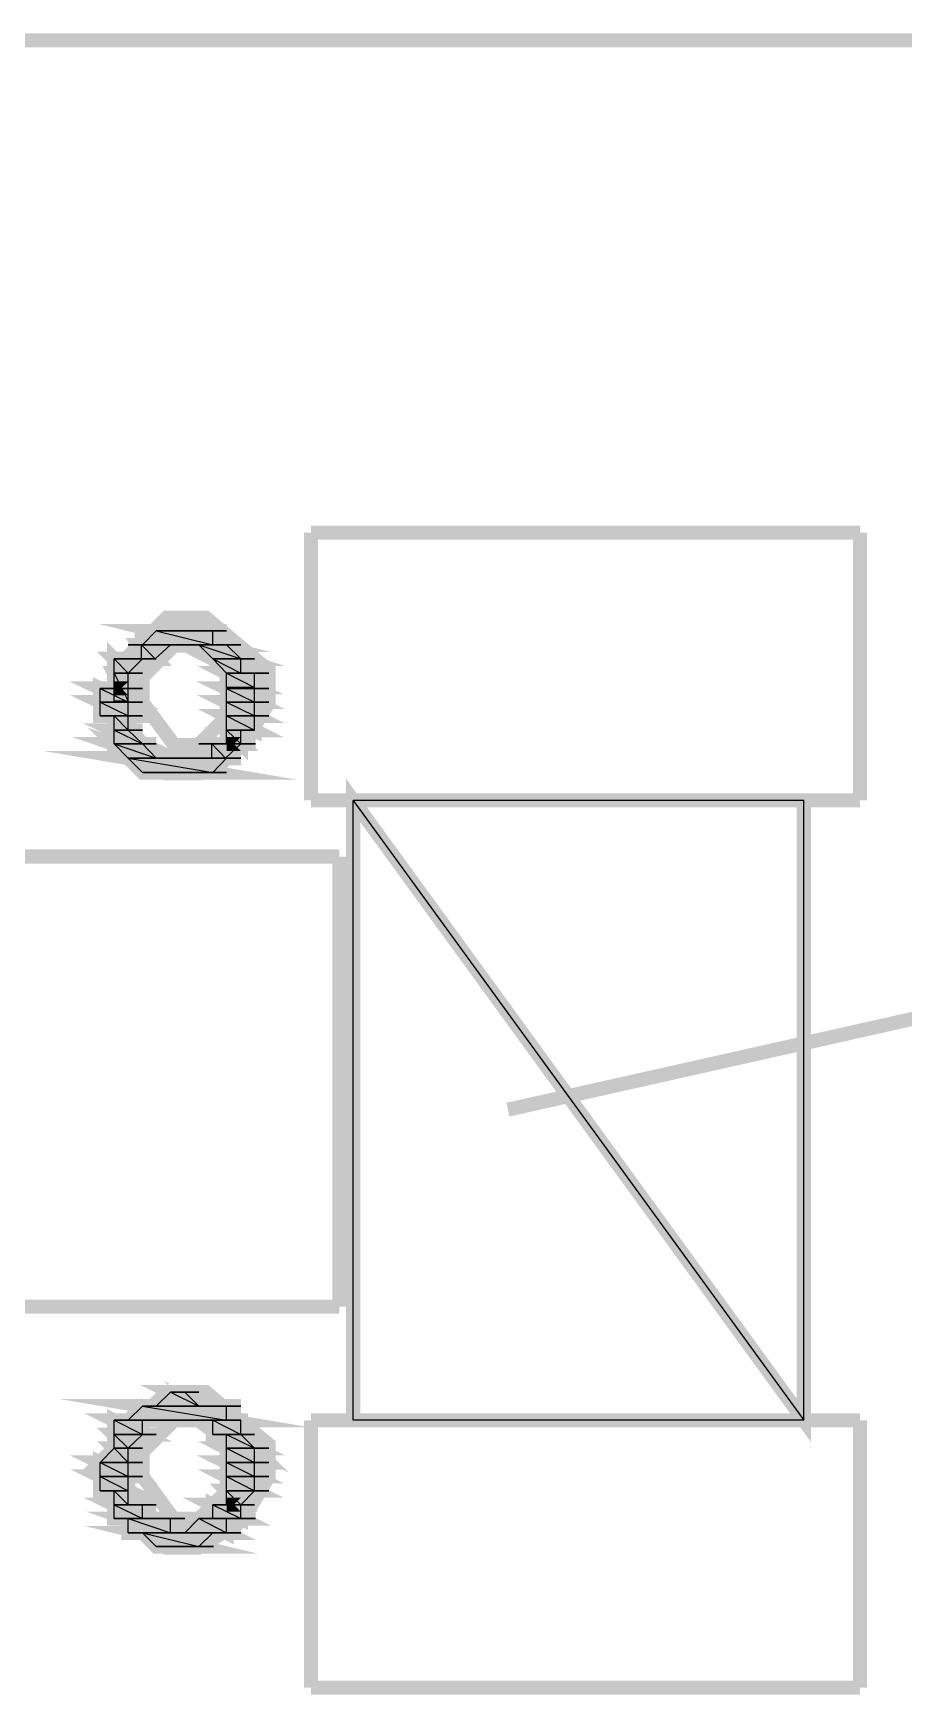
# Model space of a CAD drawing. Extents: x 0 to 210, y 0 to 297.
# Drawn here: x 100.06 to 102.68, y 246.29 to 251.29 of the extents above; entities that cross this region are included whole.
import ezdxf

# ---------------------------------------------------------------- set-up
doc = ezdxf.new("R2010")
doc.units = 0
doc.header["$MEASUREMENT"] = 0
doc.layers.add('C00-00-00-BLACK', color=7, linetype='Continuous')
doc.layers.add('CFF-00-00', color=1, linetype='Continuous')

msp = doc.modelspace()

# ---------------------------------------------------------------- linework, layer by layer
at = {"layer": 'C00-00-00-BLACK', "const_width": 0.0423}
for points in [[(95.1699, 251.272), (103.568, 251.272)], [(102.549, 249.79), (100.896, 249.79)], [(100.896, 249.79), (100.896, 248.984)], [(102.549, 248.984), (102.549, 249.79)], [(100.896, 248.984), (102.549, 248.984)], [(101.023, 247.118), (101.023, 248.984)], [(102.38, 247.118), (102.38, 248.984)], [(100.981, 248.815), (99.7507, 248.815)], [(100.981, 247.46), (100.981, 248.815)], [(99.7507, 247.46), (100.981, 247.46)], [(102.549, 247.118), (100.896, 247.118)], [(100.896, 247.118), (100.896, 246.313)], [(102.549, 246.313), (102.549, 247.118)], [(100.896, 246.313), (102.549, 246.313)]]:
    msp.add_lwpolyline(points, dxfattribs=at)
for points in [[(100.769, 249.321), (100.769, 249.375), (100.579, 249.534), (100.516, 249.534), (100.462, 249.534), (100.303, 249.375), (100.303, 249.321), (100.303, 249.258), (100.462, 249.065), (100.516, 249.065), (100.558, 249.065), (100.689, 249.146), (100.769, 249.279), (100.769, 249.321)], [(100.43, 249.494), (100.6, 249.452), (100.389, 249.452), (100.43, 249.494)], [(100.6, 249.494), (100.43, 249.494), (100.6, 249.452), (100.6, 249.494)], [(100.389, 249.452), (100.642, 249.452), (100.346, 249.452), (100.389, 249.452)], [(100.346, 249.452), (100.642, 249.452), (100.685, 249.452), (100.346, 249.452)], [(100.642, 249.452), (100.685, 249.452), (100.346, 249.452), (100.642, 249.452)], [(100.346, 249.452), (100.476, 249.452), (100.518, 249.452), (100.346, 249.452)], [(100.476, 249.452), (100.518, 249.452), (100.346, 249.452), (100.476, 249.452)], [(100.346, 249.452), (100.476, 249.452), (100.518, 249.452), (100.346, 249.452)], [(100.476, 249.452), (100.518, 249.452), (100.346, 249.452), (100.476, 249.452)], [(100.346, 249.452), (100.476, 249.452), (100.518, 249.452), (100.346, 249.452)], [(100.476, 249.452), (100.518, 249.452), (100.346, 249.452), (100.476, 249.452)], [(100.473, 249.452), (100.386, 249.452), (100.427, 249.41), (100.473, 249.452)], [(100.386, 249.452), (100.427, 249.41), (100.386, 249.41), (100.386, 249.452)], [(100.642, 249.452), (100.685, 249.452), (100.389, 249.452), (100.642, 249.452)], [(100.642, 249.452), (100.389, 249.452), (100.6, 249.452), (100.642, 249.452)], [(100.642, 249.452), (100.389, 249.452), (100.642, 249.452)], [(100.685, 249.321), (100.685, 249.355), (100.557, 249.45), (100.516, 249.45), (100.484, 249.45), (100.389, 249.355), (100.389, 249.321), (100.389, 249.279), (100.484, 249.151), (100.516, 249.151), (100.557, 249.151), (100.685, 249.279), (100.685, 249.321)], [(100.473, 249.494), (100.558, 249.494), (100.43, 249.494), (100.473, 249.494)], [(100.43, 249.494), (100.56, 249.494), (100.602, 249.494), (100.43, 249.494)], [(100.56, 249.494), (100.602, 249.494), (100.43, 249.494), (100.56, 249.494)], [(100.6, 249.494), (100.642, 249.494), (100.43, 249.494), (100.6, 249.494)], [(100.6, 249.494), (100.43, 249.494), (100.558, 249.494), (100.6, 249.494)], [(100.642, 249.452), (100.558, 249.452), (100.685, 249.41), (100.642, 249.452)], [(100.473, 249.494), (100.516, 249.494), (100.558, 249.494), (100.473, 249.494)], [(100.516, 249.494), (100.473, 249.494), (100.558, 249.494), (100.516, 249.494)], [(100.642, 249.452), (100.473, 249.452), (100.642, 249.452)], [(100.473, 249.452), (100.642, 249.452), (100.516, 249.452), (100.473, 249.452)], [(100.558, 249.452), (100.685, 249.41), (100.6, 249.41), (100.558, 249.452)], [(100.642, 249.452), (100.516, 249.452), (100.642, 249.452)], [(100.516, 249.452), (100.642, 249.452), (100.558, 249.452), (100.516, 249.452)], [(100.6, 249.41), (100.685, 249.367), (100.642, 249.367), (100.6, 249.41)], [(100.389, 249.41), (100.303, 249.41), (100.346, 249.367), (100.389, 249.41)], [(100.303, 249.41), (100.346, 249.367), (100.303, 249.367), (100.303, 249.41)], [(100.303, 249.367), (100.346, 249.283), (100.303, 249.283), (100.303, 249.367)], [(100.346, 249.41), (100.389, 249.41), (100.303, 249.41), (100.346, 249.41)], [(100.303, 249.41), (100.389, 249.41), (100.43, 249.41), (100.303, 249.41)], [(100.389, 249.41), (100.43, 249.41), (100.303, 249.41), (100.389, 249.41)], [(100.303, 249.41), (100.389, 249.41), (100.43, 249.41), (100.303, 249.41)], [(100.389, 249.41), (100.43, 249.41), (100.303, 249.41), (100.389, 249.41)], [(100.43, 249.41), (100.346, 249.41), (100.389, 249.41), (100.43, 249.41)], [(100.685, 249.41), (100.6, 249.41), (100.685, 249.367), (100.685, 249.41)], [(100.6, 249.41), (100.685, 249.41), (100.726, 249.41), (100.6, 249.41)], [(100.685, 249.41), (100.726, 249.41), (100.6, 249.41), (100.685, 249.41)], [(100.6, 249.41), (100.685, 249.41), (100.726, 249.41), (100.6, 249.41)], [(100.685, 249.41), (100.726, 249.41), (100.6, 249.41), (100.685, 249.41)], [(100.346, 249.367), (100.303, 249.367), (100.346, 249.283), (100.346, 249.367)], [(100.303, 249.367), (100.346, 249.367), (100.389, 249.367), (100.303, 249.367)], [(100.346, 249.367), (100.389, 249.367), (100.303, 249.367), (100.346, 249.367)], [(100.726, 249.367), (100.642, 249.367), (100.726, 249.324), (100.726, 249.367)], [(100.642, 249.367), (100.726, 249.324), (100.642, 249.324), (100.642, 249.367)], [(100.642, 249.367), (100.685, 249.367), (100.726, 249.367), (100.642, 249.367)], [(100.685, 249.367), (100.726, 249.367), (100.642, 249.367), (100.685, 249.367)], [(100.726, 249.367), (100.769, 249.367), (100.642, 249.367), (100.726, 249.367)], [(100.726, 249.367), (100.642, 249.367), (100.685, 249.367), (100.726, 249.367)], [(100.346, 249.321), (100.261, 249.321), (100.346, 249.28), (100.346, 249.321)], [(100.261, 249.321), (100.346, 249.28), (100.261, 249.28), (100.261, 249.321)], [(100.303, 249.321), (100.346, 249.321), (100.261, 249.321), (100.303, 249.321)], [(100.261, 249.321), (100.346, 249.321), (100.389, 249.321), (100.261, 249.321)], [(100.346, 249.321), (100.389, 249.321), (100.261, 249.321), (100.346, 249.321)], [(100.346, 249.321), (100.303, 249.321), (100.346, 249.321)], [(100.726, 249.321), (100.642, 249.321), (100.726, 249.28), (100.726, 249.321)], [(100.642, 249.321), (100.726, 249.28), (100.642, 249.28), (100.642, 249.321)], [(100.642, 249.321), (100.726, 249.321), (100.769, 249.321), (100.642, 249.321)], [(100.726, 249.321), (100.769, 249.321), (100.642, 249.321), (100.726, 249.321)], [(100.346, 249.28), (100.261, 249.28), (100.346, 249.238), (100.346, 249.28)], [(100.261, 249.28), (100.346, 249.238), (100.261, 249.238), (100.261, 249.28)], [(100.261, 249.28), (100.346, 249.28), (100.389, 249.28), (100.261, 249.28)], [(100.346, 249.28), (100.389, 249.28), (100.261, 249.28), (100.346, 249.28)], [(100.303, 249.238), (100.346, 249.195), (100.303, 249.195), (100.303, 249.238)], [(100.726, 249.28), (100.642, 249.28), (100.726, 249.238), (100.726, 249.28)], [(100.642, 249.28), (100.726, 249.238), (100.642, 249.238), (100.642, 249.28)], [(100.642, 249.28), (100.726, 249.28), (100.769, 249.28), (100.642, 249.28)], [(100.726, 249.28), (100.769, 249.28), (100.642, 249.28), (100.726, 249.28)], [(100.642, 249.238), (100.726, 249.195), (100.642, 249.195), (100.642, 249.238)], [(100.346, 249.195), (100.303, 249.195), (100.389, 249.154), (100.346, 249.195)], [(100.261, 249.238), (100.346, 249.238), (100.389, 249.238), (100.261, 249.238)], [(100.346, 249.238), (100.389, 249.238), (100.261, 249.238), (100.346, 249.238)], [(100.346, 249.238), (100.261, 249.238), (100.346, 249.238)], [(100.261, 249.238), (100.346, 249.238), (100.303, 249.238), (100.261, 249.238)], [(100.346, 249.238), (100.303, 249.238), (100.346, 249.195), (100.346, 249.238)], [(100.303, 249.195), (100.389, 249.154), (100.303, 249.154), (100.303, 249.195)], [(100.726, 249.238), (100.642, 249.238), (100.726, 249.195), (100.726, 249.238)], [(100.642, 249.238), (100.726, 249.238), (100.769, 249.238), (100.642, 249.238)], [(100.726, 249.238), (100.769, 249.238), (100.642, 249.238), (100.726, 249.238)], [(100.642, 249.238), (100.726, 249.238), (100.769, 249.238), (100.642, 249.238)], [(100.726, 249.238), (100.769, 249.238), (100.642, 249.238), (100.726, 249.238)], [(100.642, 249.195), (100.685, 249.154), (100.642, 249.154), (100.642, 249.195)], [(100.389, 249.154), (100.303, 249.154), (100.43, 249.111), (100.389, 249.154)], [(100.303, 249.154), (100.43, 249.111), (100.346, 249.111), (100.303, 249.154)], [(100.303, 249.195), (100.346, 249.195), (100.389, 249.195), (100.303, 249.195)], [(100.346, 249.195), (100.389, 249.195), (100.303, 249.195), (100.346, 249.195)], [(100.303, 249.154), (100.389, 249.154), (100.43, 249.154), (100.303, 249.154)], [(100.389, 249.154), (100.43, 249.154), (100.303, 249.154), (100.389, 249.154)], [(100.303, 249.154), (100.389, 249.154), (100.43, 249.154), (100.303, 249.154)], [(100.389, 249.154), (100.43, 249.154), (100.303, 249.154), (100.389, 249.154)], [(100.6, 249.154), (100.685, 249.154), (100.558, 249.154), (100.6, 249.154)], [(100.558, 249.154), (100.688, 249.154), (100.729, 249.154), (100.558, 249.154)], [(100.688, 249.154), (100.729, 249.154), (100.558, 249.154), (100.688, 249.154)], [(100.685, 249.154), (100.597, 249.154), (100.639, 249.111), (100.685, 249.154)], [(100.597, 249.154), (100.639, 249.111), (100.597, 249.111), (100.597, 249.154)], [(100.642, 249.154), (100.685, 249.154), (100.6, 249.154), (100.642, 249.154)], [(100.6, 249.154), (100.685, 249.154), (100.726, 249.154), (100.6, 249.154)], [(100.685, 249.154), (100.726, 249.154), (100.6, 249.154), (100.685, 249.154)], [(100.685, 249.154), (100.6, 249.154), (100.685, 249.154)], [(100.685, 249.195), (100.642, 249.195), (100.685, 249.154), (100.685, 249.195)], [(100.685, 249.195), (100.726, 249.195), (100.642, 249.195), (100.685, 249.195)], [(100.685, 249.195), (100.642, 249.195), (100.726, 249.195), (100.685, 249.195)], [(100.685, 249.154), (100.642, 249.154), (100.685, 249.154)], [(100.642, 249.111), (100.346, 249.111), (100.6, 249.068), (100.642, 249.111)], [(100.346, 249.111), (100.6, 249.068), (100.389, 249.068), (100.346, 249.111)], [(100.346, 249.111), (100.43, 249.111), (100.473, 249.111), (100.346, 249.111)], [(100.43, 249.111), (100.473, 249.111), (100.346, 249.111), (100.43, 249.111)], [(100.473, 249.111), (100.516, 249.111), (100.346, 249.111), (100.473, 249.111)], [(100.473, 249.111), (100.346, 249.111), (100.43, 249.111), (100.473, 249.111)], [(100.346, 249.111), (100.476, 249.111), (100.518, 249.111), (100.346, 249.111)], [(100.476, 249.111), (100.518, 249.111), (100.346, 249.111), (100.476, 249.111)], [(100.346, 249.111), (100.642, 249.111), (100.685, 249.111), (100.346, 249.111)], [(100.642, 249.111), (100.685, 249.111), (100.346, 249.111), (100.642, 249.111)], [(100.346, 249.111), (100.642, 249.111), (100.685, 249.111), (100.346, 249.111)], [(100.642, 249.111), (100.685, 249.111), (100.346, 249.111), (100.642, 249.111)], [(100.516, 249.111), (100.642, 249.111), (100.473, 249.111), (100.516, 249.111)], [(100.558, 249.111), (100.642, 249.111), (100.516, 249.111), (100.558, 249.111)], [(100.642, 249.111), (100.516, 249.111), (100.642, 249.111)], [(100.642, 249.111), (100.558, 249.111), (100.642, 249.111)], [(100.389, 249.068), (100.6, 249.068), (100.642, 249.068), (100.389, 249.068)], [(100.6, 249.068), (100.642, 249.068), (100.389, 249.068), (100.6, 249.068)], [(100.6, 249.068), (100.389, 249.068), (100.558, 249.068), (100.6, 249.068)], [(100.389, 249.068), (100.558, 249.068), (100.43, 249.068), (100.389, 249.068)], [(100.43, 249.068), (100.56, 249.068), (100.602, 249.068), (100.43, 249.068)], [(100.56, 249.068), (100.602, 249.068), (100.43, 249.068), (100.56, 249.068)], [(100.516, 249.068), (100.473, 249.068), (100.43, 249.068), (100.516, 249.068)], [(100.43, 249.068), (100.558, 249.068), (100.516, 249.068), (100.43, 249.068)], [(100.516, 249.068), (100.558, 249.068), (100.473, 249.068), (100.516, 249.068)], [(101.023, 248.984), (102.38, 247.118), (101.023, 247.118), (101.023, 248.984)], [(102.38, 248.984), (101.023, 248.984), (102.38, 247.118), (102.38, 248.984)], [(100.769, 246.991), (100.769, 247.045), (100.579, 247.203), (100.516, 247.203), (100.462, 247.203), (100.303, 247.045), (100.303, 246.991), (100.303, 246.928), (100.462, 246.735), (100.516, 246.735), (100.558, 246.735), (100.689, 246.816), (100.769, 246.949), (100.769, 246.991)], [(100.473, 247.203), (100.558, 247.161), (100.43, 247.161), (100.473, 247.203)], [(100.516, 247.203), (100.473, 247.203), (100.558, 247.161), (100.516, 247.203)], [(100.473, 247.203), (100.516, 247.203), (100.558, 247.203), (100.473, 247.203)], [(100.642, 247.161), (100.389, 247.161), (100.642, 247.118), (100.642, 247.161)], [(100.389, 247.161), (100.642, 247.118), (100.346, 247.118), (100.389, 247.161)], [(100.43, 247.161), (100.6, 247.161), (100.389, 247.161), (100.43, 247.161)], [(100.642, 247.161), (100.685, 247.161), (100.389, 247.161), (100.642, 247.161)], [(100.642, 247.161), (100.389, 247.161), (100.6, 247.161), (100.642, 247.161)], [(100.43, 247.161), (100.56, 247.161), (100.602, 247.161), (100.43, 247.161)], [(100.56, 247.161), (100.602, 247.161), (100.43, 247.161), (100.56, 247.161)], [(100.6, 247.161), (100.642, 247.161), (100.43, 247.161), (100.6, 247.161)], [(100.6, 247.161), (100.43, 247.161), (100.558, 247.161), (100.6, 247.161)], [(100.6, 247.161), (100.43, 247.161), (100.6, 247.161)], [(100.389, 247.118), (100.303, 247.118), (100.389, 247.075), (100.389, 247.118)], [(100.303, 247.118), (100.389, 247.075), (100.303, 247.075), (100.303, 247.118)], [(100.346, 247.118), (100.389, 247.118), (100.303, 247.118), (100.346, 247.118)], [(100.303, 247.075), (100.346, 247.034), (100.303, 247.034), (100.303, 247.075)], [(100.346, 247.118), (100.642, 247.118), (100.685, 247.118), (100.346, 247.118)], [(100.642, 247.118), (100.685, 247.118), (100.346, 247.118), (100.642, 247.118)], [(100.346, 247.118), (100.476, 247.118), (100.518, 247.118), (100.346, 247.118)], [(100.476, 247.118), (100.518, 247.118), (100.346, 247.118), (100.476, 247.118)], [(100.346, 247.118), (100.476, 247.118), (100.518, 247.118), (100.346, 247.118)], [(100.476, 247.118), (100.518, 247.118), (100.346, 247.118), (100.476, 247.118)], [(100.43, 247.118), (100.473, 247.118), (100.346, 247.118), (100.43, 247.118)], [(100.43, 247.118), (100.346, 247.118), (100.473, 247.118), (100.43, 247.118)], [(100.43, 247.118), (100.346, 247.118), (100.389, 247.118), (100.43, 247.118)], [(100.685, 246.991), (100.685, 247.023), (100.557, 247.118), (100.516, 247.118), (100.484, 247.118), (100.389, 247.023), (100.389, 246.991), (100.389, 246.949), (100.484, 246.819), (100.516, 246.819), (100.557, 246.819), (100.685, 246.949), (100.685, 246.991)], [(100.642, 247.118), (100.473, 247.118), (100.642, 247.118)], [(100.473, 247.118), (100.642, 247.118), (100.516, 247.118), (100.473, 247.118)], [(100.642, 247.118), (100.516, 247.118), (100.642, 247.118)], [(100.516, 247.118), (100.642, 247.118), (100.558, 247.118), (100.516, 247.118)], [(100.685, 247.118), (100.6, 247.118), (100.685, 247.075), (100.685, 247.118)], [(100.642, 247.118), (100.558, 247.118), (100.685, 247.118), (100.642, 247.118)], [(100.558, 247.118), (100.685, 247.118), (100.6, 247.118), (100.558, 247.118)], [(100.6, 247.118), (100.685, 247.075), (100.6, 247.075), (100.6, 247.118)], [(100.389, 247.075), (100.303, 247.075), (100.346, 247.034), (100.389, 247.075)], [(100.303, 247.075), (100.389, 247.075), (100.43, 247.075), (100.303, 247.075)], [(100.389, 247.075), (100.43, 247.075), (100.303, 247.075), (100.389, 247.075)], [(100.685, 247.075), (100.642, 247.075), (100.726, 247.034), (100.685, 247.075)], [(100.6, 247.075), (100.685, 247.075), (100.726, 247.075), (100.6, 247.075)], [(100.685, 247.075), (100.726, 247.075), (100.6, 247.075), (100.685, 247.075)], [(100.685, 247.075), (100.6, 247.075), (100.685, 247.075)], [(100.6, 247.075), (100.685, 247.075), (100.642, 247.075), (100.6, 247.075)], [(100.642, 247.075), (100.726, 247.034), (100.642, 247.034), (100.642, 247.075)], [(100.642, 247.075), (100.685, 247.075), (100.726, 247.075), (100.642, 247.075)], [(100.685, 247.075), (100.726, 247.075), (100.642, 247.075), (100.685, 247.075)], [(100.642, 247.034), (100.726, 246.991), (100.642, 246.991), (100.642, 247.034)], [(100.303, 247.034), (100.346, 246.991), (100.261, 246.991), (100.303, 247.034)], [(100.261, 246.991), (100.346, 246.949), (100.261, 246.949), (100.261, 246.991)], [(100.346, 247.034), (100.303, 247.034), (100.346, 246.991), (100.346, 247.034)], [(100.303, 247.034), (100.346, 247.034), (100.389, 247.034), (100.303, 247.034)], [(100.346, 247.034), (100.389, 247.034), (100.303, 247.034), (100.346, 247.034)], [(100.303, 247.034), (100.346, 247.034), (100.389, 247.034), (100.303, 247.034)], [(100.346, 247.034), (100.389, 247.034), (100.303, 247.034), (100.346, 247.034)], [(100.726, 247.034), (100.642, 247.034), (100.726, 246.991), (100.726, 247.034)], [(100.642, 247.034), (100.726, 247.034), (100.769, 247.034), (100.642, 247.034)], [(100.726, 247.034), (100.769, 247.034), (100.642, 247.034), (100.726, 247.034)], [(100.642, 246.991), (100.726, 246.949), (100.642, 246.949), (100.642, 246.991)], [(100.346, 246.991), (100.261, 246.991), (100.346, 246.949), (100.346, 246.991)], [(100.346, 246.949), (100.261, 246.949), (100.346, 246.906), (100.346, 246.949)], [(100.261, 246.991), (100.346, 246.991), (100.389, 246.991), (100.261, 246.991)], [(100.346, 246.991), (100.389, 246.991), (100.261, 246.991), (100.346, 246.991)], [(100.261, 246.949), (100.346, 246.906), (100.261, 246.906), (100.261, 246.949)], [(100.261, 246.949), (100.346, 246.949), (100.389, 246.949), (100.261, 246.949)], [(100.346, 246.949), (100.389, 246.949), (100.261, 246.949), (100.346, 246.949)], [(100.261, 246.949), (100.346, 246.949), (100.389, 246.949), (100.261, 246.949)], [(100.346, 246.949), (100.389, 246.949), (100.261, 246.949), (100.346, 246.949)], [(100.726, 246.991), (100.642, 246.991), (100.726, 246.949), (100.726, 246.991)], [(100.726, 246.949), (100.642, 246.949), (100.726, 246.906), (100.726, 246.949)], [(100.642, 246.991), (100.726, 246.991), (100.769, 246.991), (100.642, 246.991)], [(100.726, 246.991), (100.769, 246.991), (100.642, 246.991), (100.726, 246.991)], [(100.642, 246.991), (100.726, 246.991), (100.769, 246.991), (100.642, 246.991)], [(100.726, 246.991), (100.769, 246.991), (100.642, 246.991), (100.726, 246.991)], [(100.642, 246.949), (100.726, 246.906), (100.642, 246.906), (100.642, 246.949)], [(100.642, 246.949), (100.726, 246.949), (100.769, 246.949), (100.642, 246.949)], [(100.726, 246.949), (100.769, 246.949), (100.642, 246.949), (100.726, 246.949)], [(100.346, 246.906), (100.261, 246.906), (100.346, 246.906)], [(100.261, 246.906), (100.346, 246.906), (100.303, 246.906), (100.261, 246.906)], [(100.346, 246.906), (100.303, 246.906), (100.346, 246.864), (100.346, 246.906)], [(100.303, 246.906), (100.346, 246.864), (100.303, 246.864), (100.303, 246.906)], [(100.726, 246.906), (100.642, 246.906), (100.685, 246.864), (100.726, 246.906)], [(100.642, 246.906), (100.685, 246.864), (100.642, 246.864), (100.642, 246.906)], [(100.642, 246.906), (100.726, 246.906), (100.769, 246.906), (100.642, 246.906)], [(100.726, 246.906), (100.769, 246.906), (100.642, 246.906), (100.726, 246.906)], [(100.389, 246.864), (100.303, 246.864), (100.389, 246.822), (100.389, 246.864)], [(100.303, 246.864), (100.389, 246.822), (100.303, 246.822), (100.303, 246.864)], [(100.303, 246.864), (100.346, 246.864), (100.389, 246.864), (100.303, 246.864)], [(100.346, 246.864), (100.389, 246.864), (100.303, 246.864), (100.346, 246.864)], [(100.389, 246.864), (100.43, 246.864), (100.303, 246.864), (100.389, 246.864)], [(100.389, 246.864), (100.303, 246.864), (100.346, 246.864), (100.389, 246.864)], [(100.303, 246.864), (100.389, 246.864), (100.43, 246.864), (100.303, 246.864)], [(100.389, 246.864), (100.43, 246.864), (100.303, 246.864), (100.389, 246.864)], [(100.685, 246.864), (100.6, 246.864), (100.685, 246.822), (100.685, 246.864)], [(100.6, 246.864), (100.685, 246.822), (100.6, 246.822), (100.6, 246.864)], [(100.642, 246.864), (100.685, 246.864), (100.6, 246.864), (100.642, 246.864)], [(100.642, 246.864), (100.685, 246.864), (100.726, 246.864), (100.642, 246.864)], [(100.685, 246.864), (100.726, 246.864), (100.642, 246.864), (100.685, 246.864)], [(100.685, 246.864), (100.642, 246.864), (100.685, 246.864)], [(100.473, 246.822), (100.346, 246.822), (100.473, 246.779), (100.473, 246.822)], [(100.389, 246.822), (100.303, 246.822), (100.43, 246.822), (100.389, 246.822)], [(100.303, 246.822), (100.43, 246.822), (100.346, 246.822), (100.303, 246.822)], [(100.389, 246.779), (100.558, 246.738), (100.43, 246.738), (100.389, 246.779)], [(100.346, 246.822), (100.473, 246.779), (100.346, 246.779), (100.346, 246.822)], [(100.346, 246.822), (100.43, 246.822), (100.473, 246.822), (100.346, 246.822)], [(100.43, 246.822), (100.473, 246.822), (100.346, 246.822), (100.43, 246.822)], [(100.473, 246.822), (100.516, 246.822), (100.346, 246.822), (100.473, 246.822)], [(100.473, 246.822), (100.346, 246.822), (100.43, 246.822), (100.473, 246.822)], [(100.558, 246.822), (100.642, 246.779), (100.516, 246.779), (100.558, 246.822)], [(100.642, 246.822), (100.558, 246.822), (100.642, 246.779), (100.642, 246.822)], [(100.6, 246.822), (100.685, 246.822), (100.558, 246.822), (100.6, 246.822)], [(100.558, 246.822), (100.688, 246.822), (100.729, 246.822), (100.558, 246.822)], [(100.688, 246.822), (100.729, 246.822), (100.558, 246.822), (100.688, 246.822)], [(100.642, 246.822), (100.685, 246.822), (100.558, 246.822), (100.642, 246.822)], [(100.642, 246.822), (100.558, 246.822), (100.685, 246.822), (100.642, 246.822)], [(100.685, 246.822), (100.6, 246.822), (100.685, 246.822)], [(100.6, 246.779), (100.389, 246.779), (100.558, 246.738), (100.6, 246.779)], [(100.346, 246.779), (100.476, 246.779), (100.518, 246.779), (100.346, 246.779)], [(100.476, 246.779), (100.518, 246.779), (100.346, 246.779), (100.476, 246.779)], [(100.346, 246.779), (100.642, 246.779), (100.685, 246.779), (100.346, 246.779)], [(100.642, 246.779), (100.685, 246.779), (100.346, 246.779), (100.642, 246.779)], [(100.346, 246.779), (100.642, 246.779), (100.685, 246.779), (100.346, 246.779)], [(100.642, 246.779), (100.685, 246.779), (100.346, 246.779), (100.642, 246.779)], [(100.642, 246.779), (100.346, 246.779), (100.6, 246.779), (100.642, 246.779)], [(100.346, 246.779), (100.6, 246.779), (100.389, 246.779), (100.346, 246.779)], [(100.389, 246.779), (100.6, 246.779), (100.642, 246.779), (100.389, 246.779)], [(100.6, 246.779), (100.642, 246.779), (100.389, 246.779), (100.6, 246.779)], [(100.516, 246.779), (100.642, 246.779), (100.473, 246.779), (100.516, 246.779)], [(100.642, 246.779), (100.516, 246.779), (100.642, 246.779)], [(100.43, 246.738), (100.56, 246.738), (100.602, 246.738), (100.43, 246.738)], [(100.56, 246.738), (100.602, 246.738), (100.43, 246.738), (100.56, 246.738)], [(100.516, 246.738), (100.473, 246.738), (100.43, 246.738), (100.516, 246.738)], [(100.43, 246.738), (100.558, 246.738), (100.516, 246.738), (100.43, 246.738)], [(100.516, 246.738), (100.558, 246.738), (100.473, 246.738), (100.516, 246.738)]]:
    msp.add_lwpolyline(points, close=True, dxfattribs=at)
at = {"layer": 'C00-00-00-BLACK'}
for points in [[(100.43, 249.494), (100.6, 249.452), (100.389, 249.452), (100.43, 249.494)], [(100.473, 249.494), (100.558, 249.494), (100.43, 249.494), (100.473, 249.494)], [(100.43, 249.494), (100.56, 249.494), (100.602, 249.494), (100.43, 249.494)], [(100.56, 249.494), (100.602, 249.494), (100.43, 249.494), (100.56, 249.494)], [(100.6, 249.494), (100.642, 249.494), (100.43, 249.494), (100.6, 249.494)], [(100.6, 249.494), (100.43, 249.494), (100.558, 249.494), (100.6, 249.494)], [(100.6, 249.494), (100.43, 249.494), (100.6, 249.452), (100.6, 249.494)], [(100.473, 249.494), (100.516, 249.494), (100.558, 249.494), (100.473, 249.494)], [(100.516, 249.494), (100.473, 249.494), (100.558, 249.494), (100.516, 249.494)], [(100.389, 249.452), (100.642, 249.452), (100.346, 249.452), (100.389, 249.452)], [(100.346, 249.452), (100.642, 249.452), (100.685, 249.452), (100.346, 249.452)], [(100.642, 249.452), (100.685, 249.452), (100.346, 249.452), (100.642, 249.452)], [(100.346, 249.452), (100.476, 249.452), (100.518, 249.452), (100.346, 249.452)], [(100.476, 249.452), (100.518, 249.452), (100.346, 249.452), (100.476, 249.452)], [(100.346, 249.452), (100.476, 249.452), (100.518, 249.452), (100.346, 249.452)], [(100.476, 249.452), (100.518, 249.452), (100.346, 249.452), (100.476, 249.452)], [(100.346, 249.452), (100.476, 249.452), (100.518, 249.452), (100.346, 249.452)], [(100.476, 249.452), (100.518, 249.452), (100.346, 249.452), (100.476, 249.452)], [(100.473, 249.452), (100.386, 249.452), (100.427, 249.41), (100.473, 249.452)], [(100.386, 249.452), (100.427, 249.41), (100.386, 249.41), (100.386, 249.452)], [(100.642, 249.452), (100.685, 249.452), (100.389, 249.452), (100.642, 249.452)], [(100.642, 249.452), (100.389, 249.452), (100.6, 249.452), (100.642, 249.452)], [(100.642, 249.452), (100.389, 249.452), (100.642, 249.452)], [(100.642, 249.452), (100.473, 249.452), (100.642, 249.452)], [(100.473, 249.452), (100.642, 249.452), (100.516, 249.452), (100.473, 249.452)], [(100.642, 249.452), (100.516, 249.452), (100.642, 249.452)], [(100.516, 249.452), (100.642, 249.452), (100.558, 249.452), (100.516, 249.452)], [(100.642, 249.452), (100.558, 249.452), (100.685, 249.41), (100.642, 249.452)], [(100.558, 249.452), (100.685, 249.41), (100.6, 249.41), (100.558, 249.452)], [(100.346, 249.41), (100.389, 249.41), (100.303, 249.41), (100.346, 249.41)], [(100.303, 249.41), (100.389, 249.41), (100.43, 249.41), (100.303, 249.41)], [(100.389, 249.41), (100.43, 249.41), (100.303, 249.41), (100.389, 249.41)], [(100.303, 249.41), (100.389, 249.41), (100.43, 249.41), (100.303, 249.41)], [(100.389, 249.41), (100.43, 249.41), (100.303, 249.41), (100.389, 249.41)], [(100.389, 249.41), (100.303, 249.41), (100.346, 249.367), (100.389, 249.41)], [(100.303, 249.41), (100.346, 249.367), (100.303, 249.367), (100.303, 249.41)], [(100.303, 249.367), (100.346, 249.367), (100.389, 249.367), (100.303, 249.367)], [(100.346, 249.367), (100.389, 249.367), (100.303, 249.367), (100.346, 249.367)], [(100.346, 249.367), (100.303, 249.367), (100.346, 249.283), (100.346, 249.367)], [(100.303, 249.367), (100.346, 249.283), (100.303, 249.283), (100.303, 249.367)], [(100.43, 249.41), (100.346, 249.41), (100.389, 249.41), (100.43, 249.41)], [(100.6, 249.41), (100.685, 249.41), (100.726, 249.41), (100.6, 249.41)], [(100.685, 249.41), (100.726, 249.41), (100.6, 249.41), (100.685, 249.41)], [(100.6, 249.41), (100.685, 249.41), (100.726, 249.41), (100.6, 249.41)], [(100.685, 249.41), (100.726, 249.41), (100.6, 249.41), (100.685, 249.41)], [(100.685, 249.41), (100.6, 249.41), (100.685, 249.367), (100.685, 249.41)], [(100.6, 249.41), (100.685, 249.367), (100.642, 249.367), (100.6, 249.41)], [(100.642, 249.367), (100.685, 249.367), (100.726, 249.367), (100.642, 249.367)], [(100.685, 249.367), (100.726, 249.367), (100.642, 249.367), (100.685, 249.367)], [(100.726, 249.367), (100.769, 249.367), (100.642, 249.367), (100.726, 249.367)], [(100.726, 249.367), (100.642, 249.367), (100.685, 249.367), (100.726, 249.367)], [(100.726, 249.367), (100.642, 249.367), (100.726, 249.324), (100.726, 249.367)], [(100.642, 249.367), (100.726, 249.324), (100.642, 249.324), (100.642, 249.367)], [(100.303, 249.321), (100.346, 249.321), (100.261, 249.321), (100.303, 249.321)], [(100.261, 249.321), (100.346, 249.321), (100.389, 249.321), (100.261, 249.321)], [(100.346, 249.321), (100.389, 249.321), (100.261, 249.321), (100.346, 249.321)], [(100.346, 249.321), (100.261, 249.321), (100.346, 249.28), (100.346, 249.321)], [(100.261, 249.321), (100.346, 249.28), (100.261, 249.28), (100.261, 249.321)], [(100.346, 249.321), (100.303, 249.321), (100.346, 249.321)], [(100.642, 249.321), (100.726, 249.321), (100.769, 249.321), (100.642, 249.321)], [(100.726, 249.321), (100.769, 249.321), (100.642, 249.321), (100.726, 249.321)], [(100.726, 249.321), (100.642, 249.321), (100.726, 249.28), (100.726, 249.321)], [(100.642, 249.321), (100.726, 249.28), (100.642, 249.28), (100.642, 249.321)], [(100.261, 249.28), (100.346, 249.28), (100.389, 249.28), (100.261, 249.28)], [(100.346, 249.28), (100.389, 249.28), (100.261, 249.28), (100.346, 249.28)], [(100.346, 249.28), (100.261, 249.28), (100.346, 249.238), (100.346, 249.28)], [(100.261, 249.28), (100.346, 249.238), (100.261, 249.238), (100.261, 249.28)], [(100.642, 249.28), (100.726, 249.28), (100.769, 249.28), (100.642, 249.28)], [(100.726, 249.28), (100.769, 249.28), (100.642, 249.28), (100.726, 249.28)], [(100.726, 249.28), (100.642, 249.28), (100.726, 249.238), (100.726, 249.28)], [(100.642, 249.28), (100.726, 249.238), (100.642, 249.238), (100.642, 249.28)], [(100.261, 249.238), (100.346, 249.238), (100.389, 249.238), (100.261, 249.238)], [(100.346, 249.238), (100.389, 249.238), (100.261, 249.238), (100.346, 249.238)], [(100.346, 249.238), (100.261, 249.238), (100.346, 249.238)], [(100.261, 249.238), (100.346, 249.238), (100.303, 249.238), (100.261, 249.238)], [(100.346, 249.238), (100.303, 249.238), (100.346, 249.195), (100.346, 249.238)], [(100.303, 249.238), (100.346, 249.195), (100.303, 249.195), (100.303, 249.238)], [(100.642, 249.238), (100.726, 249.238), (100.769, 249.238), (100.642, 249.238)], [(100.726, 249.238), (100.769, 249.238), (100.642, 249.238), (100.726, 249.238)], [(100.642, 249.238), (100.726, 249.238), (100.769, 249.238), (100.642, 249.238)], [(100.726, 249.238), (100.769, 249.238), (100.642, 249.238), (100.726, 249.238)], [(100.726, 249.238), (100.642, 249.238), (100.726, 249.195), (100.726, 249.238)], [(100.642, 249.238), (100.726, 249.195), (100.642, 249.195), (100.642, 249.238)], [(100.303, 249.195), (100.346, 249.195), (100.389, 249.195), (100.303, 249.195)], [(100.346, 249.195), (100.389, 249.195), (100.303, 249.195), (100.346, 249.195)], [(100.346, 249.195), (100.303, 249.195), (100.389, 249.154), (100.346, 249.195)], [(100.303, 249.195), (100.389, 249.154), (100.303, 249.154), (100.303, 249.195)], [(100.685, 249.195), (100.726, 249.195), (100.642, 249.195), (100.685, 249.195)], [(100.685, 249.195), (100.642, 249.195), (100.726, 249.195), (100.685, 249.195)], [(100.685, 249.195), (100.642, 249.195), (100.685, 249.154), (100.685, 249.195)], [(100.642, 249.195), (100.685, 249.154), (100.642, 249.154), (100.642, 249.195)], [(100.303, 249.154), (100.389, 249.154), (100.43, 249.154), (100.303, 249.154)], [(100.389, 249.154), (100.43, 249.154), (100.303, 249.154), (100.389, 249.154)], [(100.303, 249.154), (100.389, 249.154), (100.43, 249.154), (100.303, 249.154)], [(100.389, 249.154), (100.43, 249.154), (100.303, 249.154), (100.389, 249.154)], [(100.389, 249.154), (100.303, 249.154), (100.43, 249.111), (100.389, 249.154)], [(100.303, 249.154), (100.43, 249.111), (100.346, 249.111), (100.303, 249.154)], [(100.6, 249.154), (100.685, 249.154), (100.558, 249.154), (100.6, 249.154)], [(100.558, 249.154), (100.688, 249.154), (100.729, 249.154), (100.558, 249.154)], [(100.688, 249.154), (100.729, 249.154), (100.558, 249.154), (100.688, 249.154)], [(100.685, 249.154), (100.597, 249.154), (100.639, 249.111), (100.685, 249.154)], [(100.597, 249.154), (100.639, 249.111), (100.597, 249.111), (100.597, 249.154)], [(100.642, 249.154), (100.685, 249.154), (100.6, 249.154), (100.642, 249.154)], [(100.6, 249.154), (100.685, 249.154), (100.726, 249.154), (100.6, 249.154)], [(100.685, 249.154), (100.726, 249.154), (100.6, 249.154), (100.685, 249.154)], [(100.685, 249.154), (100.6, 249.154), (100.685, 249.154)], [(100.685, 249.154), (100.642, 249.154), (100.685, 249.154)], [(100.346, 249.111), (100.43, 249.111), (100.473, 249.111), (100.346, 249.111)], [(100.43, 249.111), (100.473, 249.111), (100.346, 249.111), (100.43, 249.111)], [(100.473, 249.111), (100.516, 249.111), (100.346, 249.111), (100.473, 249.111)], [(100.473, 249.111), (100.346, 249.111), (100.43, 249.111), (100.473, 249.111)], [(100.346, 249.111), (100.476, 249.111), (100.518, 249.111), (100.346, 249.111)], [(100.476, 249.111), (100.518, 249.111), (100.346, 249.111), (100.476, 249.111)], [(100.346, 249.111), (100.642, 249.111), (100.685, 249.111), (100.346, 249.111)], [(100.642, 249.111), (100.685, 249.111), (100.346, 249.111), (100.642, 249.111)], [(100.346, 249.111), (100.642, 249.111), (100.685, 249.111), (100.346, 249.111)], [(100.642, 249.111), (100.685, 249.111), (100.346, 249.111), (100.642, 249.111)], [(100.642, 249.111), (100.346, 249.111), (100.6, 249.068), (100.642, 249.111)], [(100.346, 249.111), (100.6, 249.068), (100.389, 249.068), (100.346, 249.111)], [(100.389, 249.068), (100.6, 249.068), (100.642, 249.068), (100.389, 249.068)], [(100.6, 249.068), (100.642, 249.068), (100.389, 249.068), (100.6, 249.068)], [(100.6, 249.068), (100.389, 249.068), (100.558, 249.068), (100.6, 249.068)], [(100.389, 249.068), (100.558, 249.068), (100.43, 249.068), (100.389, 249.068)], [(100.43, 249.068), (100.56, 249.068), (100.602, 249.068), (100.43, 249.068)], [(100.56, 249.068), (100.602, 249.068), (100.43, 249.068), (100.56, 249.068)], [(100.516, 249.068), (100.473, 249.068), (100.43, 249.068), (100.516, 249.068)], [(100.43, 249.068), (100.558, 249.068), (100.516, 249.068), (100.43, 249.068)], [(100.516, 249.111), (100.642, 249.111), (100.473, 249.111), (100.516, 249.111)], [(100.516, 249.068), (100.558, 249.068), (100.473, 249.068), (100.516, 249.068)], [(100.558, 249.111), (100.642, 249.111), (100.516, 249.111), (100.558, 249.111)], [(100.642, 249.111), (100.516, 249.111), (100.642, 249.111)], [(100.642, 249.111), (100.558, 249.111), (100.642, 249.111)], [(102.38, 248.984), (101.023, 248.984), (102.38, 247.118), (102.38, 248.984)], [(101.023, 248.984), (102.38, 247.118), (101.023, 247.118), (101.023, 248.984)], [(100.473, 247.203), (100.558, 247.161), (100.43, 247.161), (100.473, 247.203)], [(100.473, 247.203), (100.516, 247.203), (100.558, 247.203), (100.473, 247.203)], [(100.516, 247.203), (100.473, 247.203), (100.558, 247.161), (100.516, 247.203)], [(100.346, 247.118), (100.389, 247.118), (100.303, 247.118), (100.346, 247.118)], [(100.389, 247.118), (100.303, 247.118), (100.389, 247.075), (100.389, 247.118)], [(100.303, 247.118), (100.389, 247.075), (100.303, 247.075), (100.303, 247.118)], [(100.389, 247.161), (100.642, 247.118), (100.346, 247.118), (100.389, 247.161)], [(100.346, 247.118), (100.642, 247.118), (100.685, 247.118), (100.346, 247.118)], [(100.642, 247.118), (100.685, 247.118), (100.346, 247.118), (100.642, 247.118)], [(100.346, 247.118), (100.476, 247.118), (100.518, 247.118), (100.346, 247.118)], [(100.476, 247.118), (100.518, 247.118), (100.346, 247.118), (100.476, 247.118)], [(100.346, 247.118), (100.476, 247.118), (100.518, 247.118), (100.346, 247.118)], [(100.476, 247.118), (100.518, 247.118), (100.346, 247.118), (100.476, 247.118)], [(100.43, 247.118), (100.473, 247.118), (100.346, 247.118), (100.43, 247.118)], [(100.43, 247.118), (100.346, 247.118), (100.473, 247.118), (100.43, 247.118)], [(100.43, 247.118), (100.346, 247.118), (100.389, 247.118), (100.43, 247.118)], [(100.43, 247.161), (100.6, 247.161), (100.389, 247.161), (100.43, 247.161)], [(100.642, 247.161), (100.685, 247.161), (100.389, 247.161), (100.642, 247.161)], [(100.642, 247.161), (100.389, 247.161), (100.6, 247.161), (100.642, 247.161)], [(100.642, 247.161), (100.389, 247.161), (100.642, 247.118), (100.642, 247.161)], [(100.43, 247.161), (100.56, 247.161), (100.602, 247.161), (100.43, 247.161)], [(100.56, 247.161), (100.602, 247.161), (100.43, 247.161), (100.56, 247.161)], [(100.6, 247.161), (100.642, 247.161), (100.43, 247.161), (100.6, 247.161)], [(100.6, 247.161), (100.43, 247.161), (100.558, 247.161), (100.6, 247.161)], [(100.6, 247.161), (100.43, 247.161), (100.6, 247.161)], [(100.642, 247.118), (100.473, 247.118), (100.642, 247.118)], [(100.473, 247.118), (100.642, 247.118), (100.516, 247.118), (100.473, 247.118)], [(100.642, 247.118), (100.516, 247.118), (100.642, 247.118)], [(100.516, 247.118), (100.642, 247.118), (100.558, 247.118), (100.516, 247.118)], [(100.642, 247.118), (100.558, 247.118), (100.685, 247.118), (100.642, 247.118)], [(100.558, 247.118), (100.685, 247.118), (100.6, 247.118), (100.558, 247.118)], [(100.685, 247.118), (100.6, 247.118), (100.685, 247.075), (100.685, 247.118)], [(100.6, 247.118), (100.685, 247.075), (100.6, 247.075), (100.6, 247.118)], [(100.303, 247.075), (100.389, 247.075), (100.43, 247.075), (100.303, 247.075)], [(100.389, 247.075), (100.43, 247.075), (100.303, 247.075), (100.389, 247.075)], [(100.389, 247.075), (100.303, 247.075), (100.346, 247.034), (100.389, 247.075)], [(100.303, 247.075), (100.346, 247.034), (100.303, 247.034), (100.303, 247.075)], [(100.6, 247.075), (100.685, 247.075), (100.726, 247.075), (100.6, 247.075)], [(100.685, 247.075), (100.726, 247.075), (100.6, 247.075), (100.685, 247.075)], [(100.685, 247.075), (100.6, 247.075), (100.685, 247.075)], [(100.6, 247.075), (100.685, 247.075), (100.642, 247.075), (100.6, 247.075)], [(100.642, 247.075), (100.685, 247.075), (100.726, 247.075), (100.642, 247.075)], [(100.685, 247.075), (100.726, 247.075), (100.642, 247.075), (100.685, 247.075)], [(100.685, 247.075), (100.642, 247.075), (100.726, 247.034), (100.685, 247.075)], [(100.642, 247.075), (100.726, 247.034), (100.642, 247.034), (100.642, 247.075)], [(100.303, 247.034), (100.346, 246.991), (100.261, 246.991), (100.303, 247.034)], [(100.303, 247.034), (100.346, 247.034), (100.389, 247.034), (100.303, 247.034)], [(100.346, 247.034), (100.389, 247.034), (100.303, 247.034), (100.346, 247.034)], [(100.303, 247.034), (100.346, 247.034), (100.389, 247.034), (100.303, 247.034)], [(100.346, 247.034), (100.389, 247.034), (100.303, 247.034), (100.346, 247.034)], [(100.346, 247.034), (100.303, 247.034), (100.346, 246.991), (100.346, 247.034)], [(100.642, 247.034), (100.726, 247.034), (100.769, 247.034), (100.642, 247.034)], [(100.726, 247.034), (100.769, 247.034), (100.642, 247.034), (100.726, 247.034)], [(100.726, 247.034), (100.642, 247.034), (100.726, 246.991), (100.726, 247.034)], [(100.642, 247.034), (100.726, 246.991), (100.642, 246.991), (100.642, 247.034)], [(100.261, 246.991), (100.346, 246.991), (100.389, 246.991), (100.261, 246.991)], [(100.346, 246.991), (100.389, 246.991), (100.261, 246.991), (100.346, 246.991)], [(100.346, 246.991), (100.261, 246.991), (100.346, 246.949), (100.346, 246.991)], [(100.261, 246.991), (100.346, 246.949), (100.261, 246.949), (100.261, 246.991)], [(100.642, 246.991), (100.726, 246.991), (100.769, 246.991), (100.642, 246.991)], [(100.726, 246.991), (100.769, 246.991), (100.642, 246.991), (100.726, 246.991)], [(100.642, 246.991), (100.726, 246.991), (100.769, 246.991), (100.642, 246.991)], [(100.726, 246.991), (100.769, 246.991), (100.642, 246.991), (100.726, 246.991)], [(100.726, 246.991), (100.642, 246.991), (100.726, 246.949), (100.726, 246.991)], [(100.642, 246.991), (100.726, 246.949), (100.642, 246.949), (100.642, 246.991)], [(100.261, 246.949), (100.346, 246.949), (100.389, 246.949), (100.261, 246.949)], [(100.346, 246.949), (100.389, 246.949), (100.261, 246.949), (100.346, 246.949)], [(100.261, 246.949), (100.346, 246.949), (100.389, 246.949), (100.261, 246.949)], [(100.346, 246.949), (100.389, 246.949), (100.261, 246.949), (100.346, 246.949)], [(100.346, 246.949), (100.261, 246.949), (100.346, 246.906), (100.346, 246.949)], [(100.261, 246.949), (100.346, 246.906), (100.261, 246.906), (100.261, 246.949)], [(100.642, 246.949), (100.726, 246.949), (100.769, 246.949), (100.642, 246.949)], [(100.726, 246.949), (100.769, 246.949), (100.642, 246.949), (100.726, 246.949)], [(100.726, 246.949), (100.642, 246.949), (100.726, 246.906), (100.726, 246.949)], [(100.642, 246.949), (100.726, 246.906), (100.642, 246.906), (100.642, 246.949)], [(100.346, 246.906), (100.261, 246.906), (100.346, 246.906)], [(100.261, 246.906), (100.346, 246.906), (100.303, 246.906), (100.261, 246.906)], [(100.346, 246.906), (100.303, 246.906), (100.346, 246.864), (100.346, 246.906)], [(100.303, 246.906), (100.346, 246.864), (100.303, 246.864), (100.303, 246.906)], [(100.642, 246.906), (100.726, 246.906), (100.769, 246.906), (100.642, 246.906)], [(100.726, 246.906), (100.769, 246.906), (100.642, 246.906), (100.726, 246.906)], [(100.726, 246.906), (100.642, 246.906), (100.685, 246.864), (100.726, 246.906)], [(100.642, 246.906), (100.685, 246.864), (100.642, 246.864), (100.642, 246.906)], [(100.303, 246.864), (100.346, 246.864), (100.389, 246.864), (100.303, 246.864)], [(100.346, 246.864), (100.389, 246.864), (100.303, 246.864), (100.346, 246.864)], [(100.389, 246.864), (100.43, 246.864), (100.303, 246.864), (100.389, 246.864)], [(100.389, 246.864), (100.303, 246.864), (100.346, 246.864), (100.389, 246.864)], [(100.303, 246.864), (100.389, 246.864), (100.43, 246.864), (100.303, 246.864)], [(100.389, 246.864), (100.43, 246.864), (100.303, 246.864), (100.389, 246.864)], [(100.389, 246.864), (100.303, 246.864), (100.389, 246.822), (100.389, 246.864)], [(100.303, 246.864), (100.389, 246.822), (100.303, 246.822), (100.303, 246.864)], [(100.389, 246.822), (100.303, 246.822), (100.43, 246.822), (100.389, 246.822)], [(100.303, 246.822), (100.43, 246.822), (100.346, 246.822), (100.303, 246.822)], [(100.346, 246.822), (100.43, 246.822), (100.473, 246.822), (100.346, 246.822)], [(100.43, 246.822), (100.473, 246.822), (100.346, 246.822), (100.43, 246.822)], [(100.473, 246.822), (100.516, 246.822), (100.346, 246.822), (100.473, 246.822)], [(100.473, 246.822), (100.346, 246.822), (100.43, 246.822), (100.473, 246.822)], [(100.473, 246.822), (100.346, 246.822), (100.473, 246.779), (100.473, 246.822)], [(100.346, 246.822), (100.473, 246.779), (100.346, 246.779), (100.346, 246.822)], [(100.558, 246.822), (100.642, 246.779), (100.516, 246.779), (100.558, 246.822)], [(100.6, 246.822), (100.685, 246.822), (100.558, 246.822), (100.6, 246.822)], [(100.558, 246.822), (100.688, 246.822), (100.729, 246.822), (100.558, 246.822)], [(100.688, 246.822), (100.729, 246.822), (100.558, 246.822), (100.688, 246.822)], [(100.642, 246.822), (100.685, 246.822), (100.558, 246.822), (100.642, 246.822)], [(100.642, 246.822), (100.558, 246.822), (100.685, 246.822), (100.642, 246.822)], [(100.642, 246.822), (100.558, 246.822), (100.642, 246.779), (100.642, 246.822)], [(100.642, 246.864), (100.685, 246.864), (100.6, 246.864), (100.642, 246.864)], [(100.685, 246.864), (100.6, 246.864), (100.685, 246.822), (100.685, 246.864)], [(100.6, 246.864), (100.685, 246.822), (100.6, 246.822), (100.6, 246.864)], [(100.685, 246.822), (100.6, 246.822), (100.685, 246.822)], [(100.642, 246.864), (100.685, 246.864), (100.726, 246.864), (100.642, 246.864)], [(100.685, 246.864), (100.726, 246.864), (100.642, 246.864), (100.685, 246.864)], [(100.685, 246.864), (100.642, 246.864), (100.685, 246.864)], [(100.346, 246.779), (100.476, 246.779), (100.518, 246.779), (100.346, 246.779)], [(100.476, 246.779), (100.518, 246.779), (100.346, 246.779), (100.476, 246.779)], [(100.346, 246.779), (100.642, 246.779), (100.685, 246.779), (100.346, 246.779)], [(100.642, 246.779), (100.685, 246.779), (100.346, 246.779), (100.642, 246.779)], [(100.346, 246.779), (100.642, 246.779), (100.685, 246.779), (100.346, 246.779)], [(100.642, 246.779), (100.685, 246.779), (100.346, 246.779), (100.642, 246.779)], [(100.642, 246.779), (100.346, 246.779), (100.6, 246.779), (100.642, 246.779)], [(100.346, 246.779), (100.6, 246.779), (100.389, 246.779), (100.346, 246.779)], [(100.389, 246.779), (100.6, 246.779), (100.642, 246.779), (100.389, 246.779)], [(100.6, 246.779), (100.642, 246.779), (100.389, 246.779), (100.6, 246.779)], [(100.6, 246.779), (100.389, 246.779), (100.558, 246.738), (100.6, 246.779)], [(100.389, 246.779), (100.558, 246.738), (100.43, 246.738), (100.389, 246.779)], [(100.516, 246.779), (100.642, 246.779), (100.473, 246.779), (100.516, 246.779)], [(100.642, 246.779), (100.516, 246.779), (100.642, 246.779)], [(100.43, 246.738), (100.56, 246.738), (100.602, 246.738), (100.43, 246.738)], [(100.56, 246.738), (100.602, 246.738), (100.43, 246.738), (100.56, 246.738)], [(100.516, 246.738), (100.473, 246.738), (100.43, 246.738), (100.516, 246.738)], [(100.43, 246.738), (100.558, 246.738), (100.516, 246.738), (100.43, 246.738)], [(100.516, 246.738), (100.558, 246.738), (100.473, 246.738), (100.516, 246.738)]]:
    msp.add_lwpolyline(points, close=True, dxfattribs=at)
at = {"layer": 'CFF-00-00', "const_width": 0.0423}
msp.add_lwpolyline([(108.106, 249.537), (101.489, 248.053)], dxfattribs=at)

doc.saveas('drawing.dxf')
